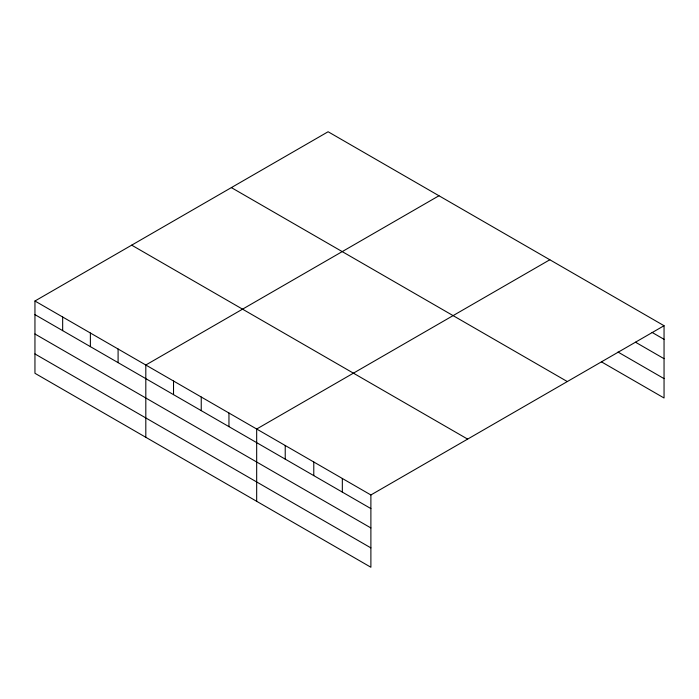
<?xml version="1.0" encoding="UTF-8"?>
<svg xmlns="http://www.w3.org/2000/svg" width="699" height="699" viewBox="0 0 699 699"><rect width="100%" height="100%" fill="white"/><g stroke="black" fill="none" stroke-linecap="round" stroke-linejoin="round"><path stroke-width="1.05" d="M370.889 527.946L370.889 494.962L34.95 301.007L34.95 373.292L370.889 567.247L370.889 527.946L34.95 333.991M601.411 361.829L664.05 397.993L664.05 325.708L328.111 131.753L34.95 301.007M438.972 195.755L145.811 365.009L145.811 437.294M549.833 259.766L256.673 429.02L256.673 501.305M370.889 494.962L664.05 325.708M652.08 332.418L664.05 339.33M635.496 342.204L664.05 358.692M617.995 352.043L664.05 378.631M231.369 187.612L567.308 381.558M131.692 245.157L467.631 439.103M34.95 314.637L370.889 508.592M34.95 353.939L370.889 547.894M342.335 478.474L342.335 492.105M313.781 461.987L313.781 475.617M285.227 445.499L285.227 459.129M228.957 413.013L228.957 426.643M201.242 397.015L201.242 410.645M173.527 381.016L173.527 394.638M118.096 349.011L118.096 362.641M90.381 333.012L90.381 346.634M62.665 317.005L62.665 330.636"/></g></svg>
